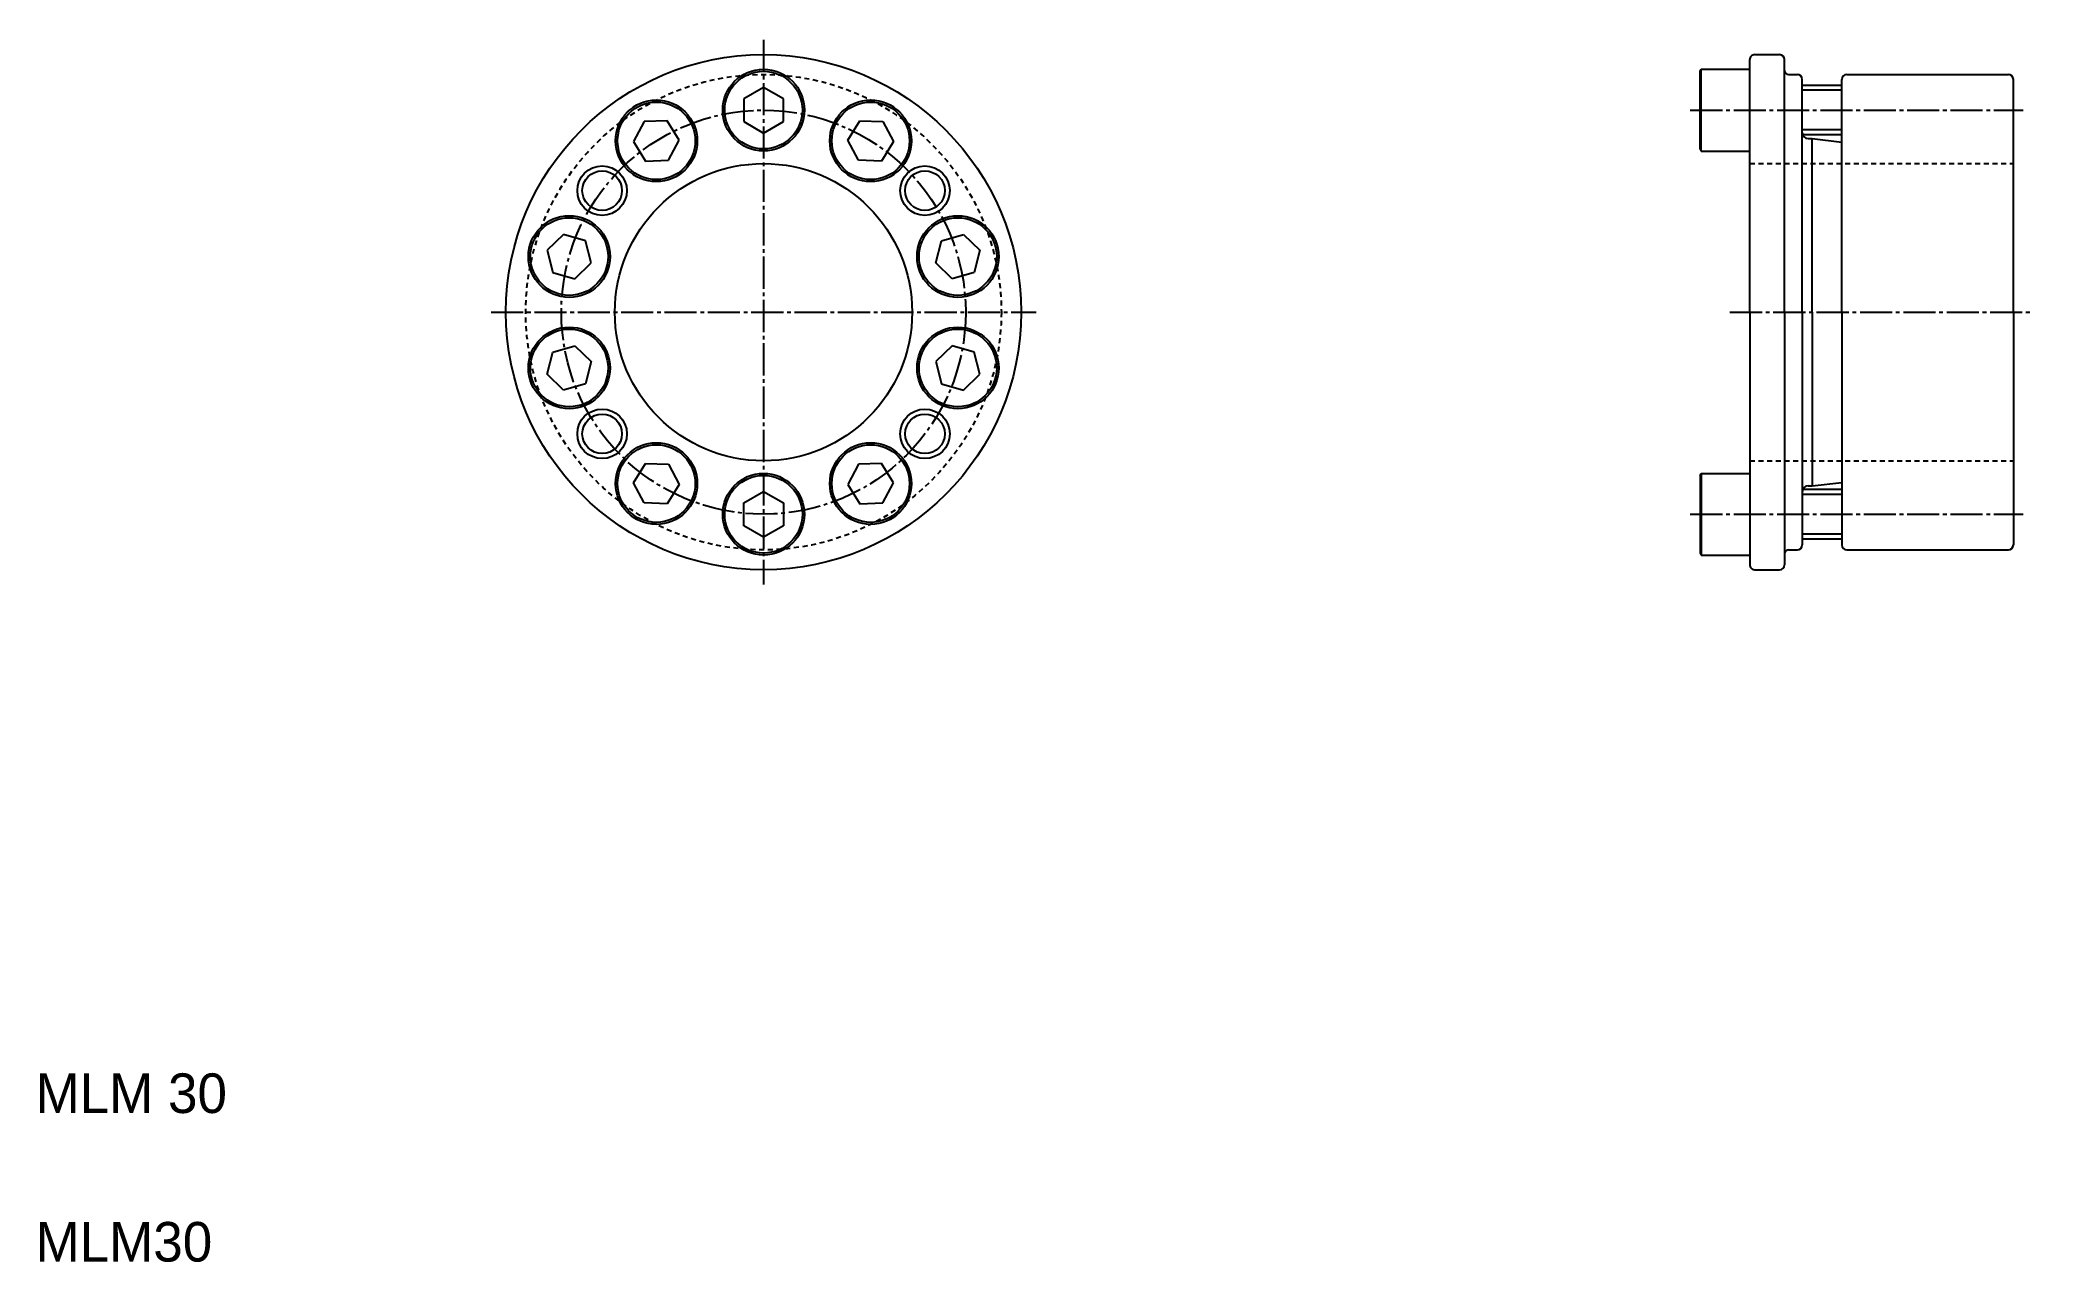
# Model space of a CAD drawing. Extents: x 10 to 212, y 10 to 133.
import ezdxf

# ---------------------------------------------------------------- set-up
doc = ezdxf.new("R2010")
doc.units = 0
doc.header["$LTSCALE"] = 0.25
doc.linetypes.add('CENTER', pattern=[17.5, 13, -1.5, 1.5, -1.5])
doc.linetypes.add('DASHED', pattern=[3.5, 2, -1.5])
doc.layers.get('0').update_dxf_attribs({"linetype": 'CONTINUOUS'})
doc.layers.add('CENTER', color=1, linetype='CENTER')

msp = doc.modelspace()

# ---------------------------------------------------------------- linework, layer by layer
for p, q in [((183, 105.85), (183, 131.35)), ((183.5, 131.85), (186, 131.85)), ((186.5, 105.85), (186.5, 131.35)), ((178, 130.17), (178.11, 130.37)), ((178, 122.32), (178, 130.17)), ((178.11, 122.12), (178.11, 130.37)), ((178.11, 130.37), (183, 130.37)), ((183, 122.12), (183, 130.37)), ((183, 123.75), (183, 128.75)), ((186.91, 129.85), (187.8, 129.85)), ((188.3, 105.85), (188.3, 129.35)), ((192.3, 128.75), (188.3, 128.75)), ((192.3, 105.85), (192.3, 129.35)), ((192.8, 129.85), (209.1, 129.85)), ((209.6, 105.85), (209.6, 129.35)), ((83.47, 128.55), (81.47, 127.4)), ((81.47, 127.4), (81.47, 125.09)), ((85.47, 127.4), (83.47, 128.55)), ((85.47, 125.09), (85.47, 127.4)), ((71.43, 125.1), (70.35, 123.07)), ((73.74, 125.18), (71.43, 125.1)), ((74.97, 123.23), (73.74, 125.18)), ((81.47, 125.09), (83.47, 123.94)), ((83.47, 123.94), (85.47, 125.09)), ((91.97, 123.23), (93.19, 125.18)), ((93.19, 125.18), (95.5, 125.1)), ((95.5, 125.1), (96.59, 123.07)), ((70.35, 123.07), (71.57, 121.11)), ((73.88, 121.19), (74.97, 123.23)), ((93.05, 121.19), (91.97, 123.23)), ((96.59, 123.07), (95.36, 121.11)), ((192.3, 123.75), (188.3, 123.75)), ((188.9, 123.37), (189.3, 123.37)), ((189.3, 105.85), (189.3, 123.37)), ((189.3, 123.37), (192.3, 123.03)), ((71.57, 121.11), (73.88, 121.19)), ((95.36, 121.11), (93.05, 121.19)), ((178, 122.32), (178.11, 122.12)), ((178.11, 122.12), (183, 122.12)), ((183, 118.6), (183, 118.6)), ((63.3, 113.71), (61.64, 112.1)), ((65.52, 113.07), (63.3, 113.71)), ((66.08, 110.83), (65.52, 113.07)), ((100.86, 110.83), (101.42, 113.07)), ((101.42, 113.07), (103.64, 113.71)), ((103.64, 113.71), (105.3, 112.1)), ((61.64, 112.1), (62.2, 109.86)), ((64.42, 109.23), (66.08, 110.83)), ((102.52, 109.23), (100.86, 110.83)), ((105.3, 112.1), (104.74, 109.86)), ((183, 112.22), (183, 112.22)), ((62.2, 109.86), (64.42, 109.23)), ((104.74, 109.86), (102.52, 109.23)), ((183, 105.85), (183, 80.35)), ((186.5, 105.85), (186.5, 80.35)), ((188.3, 105.85), (188.3, 82.35)), ((189.3, 105.85), (189.3, 88.32)), ((192.3, 105.85), (192.3, 82.35)), ((209.6, 105.85), (209.6, 82.35)), ((61.64, 99.59), (62.2, 101.83)), ((62.2, 101.83), (64.42, 102.46)), ((64.42, 102.46), (66.08, 100.86)), ((66.08, 100.86), (65.52, 98.62)), ((102.52, 102.46), (100.86, 100.86)), ((100.86, 100.86), (101.42, 98.62)), ((104.74, 101.83), (102.52, 102.46)), ((105.3, 99.59), (104.74, 101.83)), ((63.3, 97.98), (61.64, 99.59)), ((65.52, 98.62), (63.3, 97.98)), ((101.42, 98.62), (103.64, 97.98)), ((103.64, 97.98), (105.3, 99.59)), ((70.35, 88.63), (71.57, 90.58)), ((71.57, 90.58), (73.88, 90.5)), ((95.36, 90.58), (93.05, 90.5)), ((96.59, 88.63), (95.36, 90.58)), ((71.43, 86.59), (70.35, 88.63)), ((73.88, 90.5), (74.97, 88.46)), ((93.05, 90.5), (91.97, 88.46)), ((95.5, 86.59), (96.59, 88.63)), ((178, 89.37), (178.11, 89.57)), ((178, 89.37), (178, 81.52)), ((178.11, 89.57), (178.11, 81.32)), ((178.11, 89.57), (183, 89.57)), ((183, 89.57), (183, 81.32)), ((189.3, 88.32), (192.3, 88.66)), ((73.74, 86.51), (71.43, 86.59)), ((74.97, 88.46), (73.74, 86.51)), ((81.47, 86.6), (83.47, 87.75)), ((81.47, 84.29), (81.47, 86.6)), ((83.47, 87.75), (85.47, 86.6)), ((85.47, 86.6), (85.47, 84.29)), ((91.97, 88.46), (93.19, 86.51)), ((93.19, 86.51), (95.5, 86.59)), ((183, 87.95), (183, 82.95)), ((192.3, 87.95), (188.3, 87.95)), ((188.9, 88.32), (189.3, 88.32)), ((83.47, 83.14), (81.47, 84.29)), ((85.47, 84.29), (83.47, 83.14)), ((192.3, 82.95), (188.3, 82.95)), ((178, 81.52), (178.11, 81.32)), ((178.11, 81.32), (183, 81.32)), ((186.91, 81.85), (187.8, 81.85)), ((192.8, 81.85), (209.1, 81.85)), ((183.5, 79.85), (186, 79.85))]:
    msp.add_line(p, q)
at = {"color": 3}
for p, q in [((192.3, 128.25), (188.3, 128.25)), ((192.3, 124.25), (188.3, 124.25)), ((192.3, 87.45), (188.3, 87.45)), ((192.3, 83.45), (188.3, 83.45))]:
    msp.add_line(p, q, dxfattribs=at)
at = {"color": 3, "linetype": 'DASHED'}
for p, q in [((183, 120.85), (209.6, 120.85)), ((183, 90.85), (209.6, 90.85))]:
    msp.add_line(p, q, dxfattribs=at)
for centre, radius in [((83.47, 105.85), 26), ((83.47, 126.25), 4.12), ((83.47, 126.25), 3.92), ((72.66, 123.15), 4.12), ((72.66, 123.15), 3.92), ((94.28, 123.15), 4.12), ((94.28, 123.15), 3.92), ((83.47, 105.85), 15), ((67.18, 118.12), 2), ((99.76, 118.12), 2), ((63.86, 111.47), 4.12), ((63.86, 111.47), 3.92), ((103.08, 111.47), 4.12), ((103.08, 111.47), 3.92), ((63.86, 100.22), 4.12), ((63.86, 100.22), 3.92), ((103.08, 100.22), 4.12), ((103.08, 100.22), 3.92), ((67.18, 93.57), 2), ((99.76, 93.57), 2), ((72.66, 88.55), 4.12), ((94.28, 88.55), 4.12), ((72.66, 88.55), 3.92), ((94.28, 88.55), 3.92), ((83.47, 85.45), 4.12), ((83.47, 85.45), 3.92)]:
    msp.add_circle(centre, radius)
msp.add_circle((83.47, 105.85), 24, dxfattribs=at)
at = {"color": 3}
for centre in [(67.18, 118.12), (99.76, 118.12), (67.18, 93.57), (99.76, 93.57)]:
    msp.add_circle(centre, 2.5, dxfattribs=at)
for centre, radius, start, end in [((183.5, 131.35), 0.5, 90, 180.0009), ((186, 131.35), 0.5, 0, 90), ((186.91, 130.26), 0.41, 180, 270), ((187.8, 129.35), 0.5, 0, 90), ((192.8, 129.35), 0.5, 90, 180), ((209.1, 129.35), 0.5, 0, 90), ((188.9, 123.97), 0.6, 180, 270), ((188.9, 87.72), 0.6, 90, 180), ((186.91, 81.44), 0.41, 90, 180), ((187.8, 82.35), 0.5, 270, 0), ((192.8, 82.35), 0.5, 180, 270), ((209.1, 82.35), 0.5, 270, 0), ((183.5, 80.35), 0.5, 179.9991, 270), ((186, 80.35), 0.5, 270, 0)]:
    msp.add_arc(centre, radius, start, end)
at = {"layer": 'CENTER', "color": 1, "linetype": 'CENTER'}
for p, q in [((83.47, 133.35), (83.47, 78.35)), ((177, 126.25), (210.6, 126.25)), ((55.97, 105.85), (110.97, 105.85)), ((181, 105.85), (211.6, 105.85)), ((177, 85.45), (210.6, 85.45))]:
    msp.add_line(p, q, dxfattribs=at)
msp.add_circle((83.47, 105.85), 20.4, dxfattribs=at)

# ---------------------------------------------------------------- texts
for s, p in [('MLM 30', (10, 25)), ('MLM30', (10, 10))]:
    msp.add_text(s, height=4).set_placement(p)

doc.saveas('drawing.dxf')
